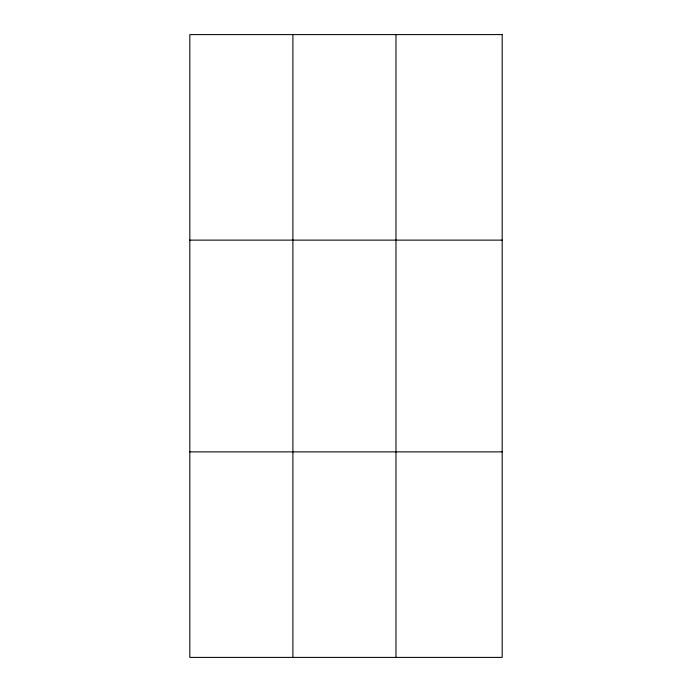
<?xml version="1.0" encoding="UTF-8"?>
<svg xmlns="http://www.w3.org/2000/svg" width="692" height="692" viewBox="0 0 692 692"><rect width="100%" height="100%" fill="white"/><g stroke="black" fill="none" stroke-linecap="round" stroke-linejoin="round"><path stroke-width="1.04" d="M292.898 657.4L292.898 34.6M395.98 657.4L395.98 34.6M189.824 240.124L502.176 240.124M189.824 451.876L502.176 451.876M502.176 34.6L502.176 657.4L189.824 657.4L189.824 34.6L502.176 34.6"/></g></svg>
